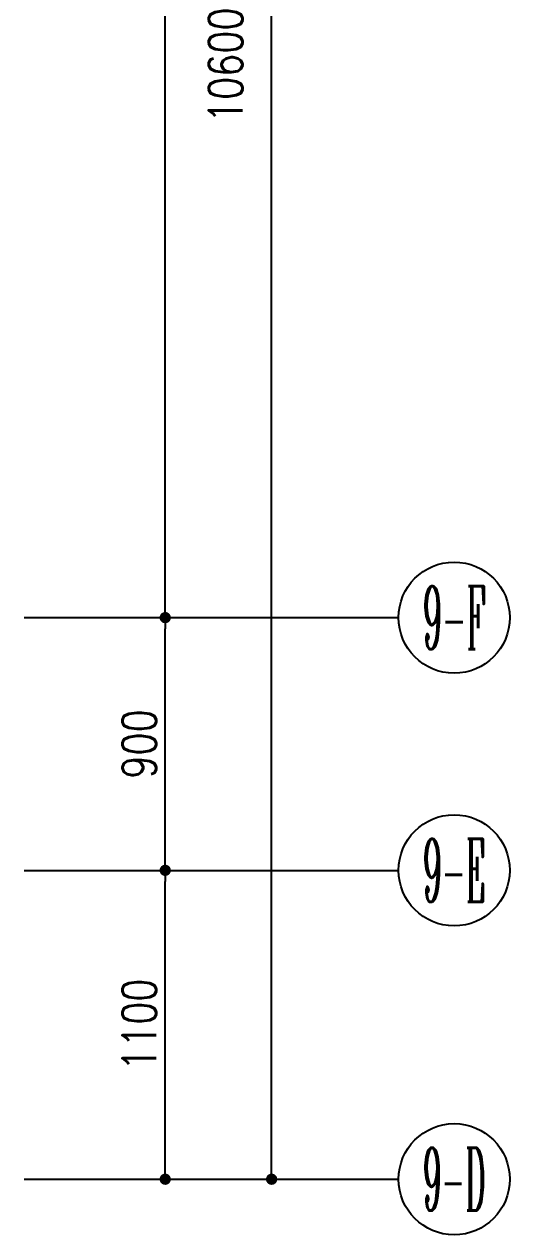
# Model space of a CAD drawing. Header units: inches. Extents: x -2597087 to 134135, y -662679 to 20000.
# Drawn here: x 19880 to 21609, y -19075 to -14764 of the extents above; entities that cross this region are included whole.
import ezdxf
from ezdxf.enums import TextEntityAlignment as Align

# ---------------------------------------------------------------- set-up
doc = ezdxf.new("R2010")
doc.units = ezdxf.units.IN
doc.header["$LTSCALE"] = 100
doc.header["$MEASUREMENT"] = 0
doc.layers.get('0').update_dxf_attribs({"linetype": 'CONTINUOUS'})
doc.layers.get('Defpoints').update_dxf_attribs({"linetype": 'CONTINUOUS'})
doc.layers.add('AXIS', color=3, linetype='CONTINUOUS')
doc.layers.add('AXIS_TEXT', color=7, linetype='CONTINUOUS', lineweight=0)
doc.styles.add('_TCH_AXIS', font='COMPLEX', dxfattribs={"bigfont": 'GBCBIG'})
doc.styles.add('COMPLEX', font='COMPLEX')
doc.styles.get("Standard").update_dxf_attribs({"font": 'txt.shx', "width": 0.8, "bigfont": 'GBCBIG.shx'})
doc.dimstyles.new('50', dxfattribs={"dimscale": 50, "dimtxt": 2.4, "dimasz": 0.8, "dimexe": 1.25, "dimexo": 0.6, "dimgap": 0.65, "dimtad": 1, "dimdec": 0, "dimdsep": 46, "dimtxsty": 'Standard', "dimblk1": 'DOT', "dimblk2": 'DOT', "dimsah": 1, "dimcen": 2.5, "dimclrd": 3, "dimclre": 3, "dimclrt": 3, "dimadec": 0, "dimazin": 0, "dimtfac": 1, "dimtdec": 0, "dimtix": 1, "dimtmove": 2, "dimatfit": 0, "dimldrblk": 'DOT', "dimfxl": 5, "dimfxlon": 1, "dimarcsym": 0})

# ---------------------------------------------------------------- blocks, each defined once
blk = doc.blocks.new('_Dot')
at = {"color": 0, "linetype": 'ByBlock', "lineweight": -2}
blk.add_line((-0.5, 0), (-1, 0), dxfattribs=at)
at = {"color": 0, "linetype": 'ByBlock', "const_width": 0.5}
blk.add_lwpolyline([(-0.25, 0, 1), (0.25, 0, 1)], format="xyb", close=True, dxfattribs=at)
blk = doc.blocks.new('*D1107')
at = {"layer": 'AXIS', "color": 3, "lineweight": -2, "transparency": 16777216}
for p, q in [((20510.9, -8277.5), (20823.4, -8277.5)), ((20760.9, -18837.5), (20760.9, -8317.5)), ((20510.9, -18877.5), (20823.4, -18877.5))]:
    blk.add_line(p, q, dxfattribs=at)
at = {"layer": 'Defpoints', "color": 0, "transparency": 16777216}
for p in [(19880.3, -8277.5), (20760.9, -8277.5), (19880.3, -18877.5)]:
    blk.add_point(p, dxfattribs=at)
at = {"layer": 'AXIS', "color": 3, "lineweight": -2, "transparency": 16777216, "xscale": 40, "yscale": 40, "zscale": 40}
for p, rotation in [((20760.9, -8277.5), 90), ((20760.9, -18877.5), 270)]:
    blk.add_blockref('_Dot', p, dxfattribs=dict(at, rotation=rotation))
at = {"layer": 'AXIS', "color": 3, "transparency": 16777216, "insert": (20597.2, -14910.5), "char_height": 120, "attachment_point": 5, "rotation": 90}
blk.add_mtext('10600', dxfattribs=at)
blk = doc.blocks.new('*D1108')
at = {"layer": 'AXIS', "color": 3, "lineweight": -2, "transparency": 16777216}
for p, q in [((20132.2, -17777.5), (20444.7, -17777.5)), ((20382.2, -18837.5), (20382.2, -17817.5)), ((20132.2, -18877.5), (20444.7, -18877.5))]:
    blk.add_line(p, q, dxfattribs=at)
at = {"layer": 'Defpoints', "color": 0, "transparency": 16777216}
for p in [(19880.3, -17777.5), (20382.2, -17777.5), (19880.3, -18877.5)]:
    blk.add_point(p, dxfattribs=at)
at = {"layer": 'AXIS', "color": 3, "lineweight": -2, "transparency": 16777216, "xscale": 40, "yscale": 40, "zscale": 40}
for p, rotation in [((20382.2, -17777.5), 90), ((20382.2, -18877.5), 270)]:
    blk.add_blockref('_Dot', p, dxfattribs=dict(at, rotation=rotation))
at = {"layer": 'AXIS', "color": 3, "transparency": 16777216, "insert": (20289.7, -18327.5), "char_height": 120, "attachment_point": 5, "rotation": 90}
blk.add_mtext('1100', dxfattribs=at)
blk = doc.blocks.new('*D1109')
at = {"layer": 'AXIS', "color": 3, "lineweight": -2, "transparency": 16777216}
for p, q in [((20132.2, -16877.5), (20444.7, -16877.5)), ((20382.2, -17737.5), (20382.2, -16917.5)), ((20132.2, -17777.5), (20444.7, -17777.5))]:
    blk.add_line(p, q, dxfattribs=at)
at = {"layer": 'Defpoints', "color": 0, "transparency": 16777216}
for p in [(19880.3, -16877.5), (20382.2, -16877.5), (19880.3, -17777.5)]:
    blk.add_point(p, dxfattribs=at)
at = {"layer": 'AXIS', "color": 3, "lineweight": -2, "transparency": 16777216, "xscale": 40, "yscale": 40, "zscale": 40}
for p, rotation in [((20382.2, -16877.5), 90), ((20382.2, -17777.5), 270)]:
    blk.add_blockref('_Dot', p, dxfattribs=dict(at, rotation=rotation))
at = {"layer": 'AXIS', "color": 3, "transparency": 16777216, "insert": (20289.7, -17327.5), "char_height": 120, "attachment_point": 5, "rotation": 90}
blk.add_mtext('900', dxfattribs=at)
blk = doc.blocks.new('*D1110')
at = {"layer": 'AXIS', "color": 3, "lineweight": -2, "transparency": 16777216}
for p, q in [((20132.2, -11527.5), (20444.7, -11527.5)), ((20382.2, -16837.5), (20382.2, -11567.5)), ((20132.2, -16877.5), (20444.7, -16877.5))]:
    blk.add_line(p, q, dxfattribs=at)
at = {"layer": 'Defpoints', "color": 0, "transparency": 16777216}
for p in [(19880.3, -11527.5), (20382.2, -11527.5), (19880.3, -16877.5)]:
    blk.add_point(p, dxfattribs=at)
at = {"layer": 'AXIS', "color": 3, "lineweight": -2, "transparency": 16777216, "xscale": 40, "yscale": 40, "zscale": 40}
for p, rotation in [((20382.2, -11527.5), 90), ((20382.2, -16877.5), 270)]:
    blk.add_blockref('_Dot', p, dxfattribs=dict(at, rotation=rotation))
at = {"layer": 'AXIS', "color": 3, "transparency": 16777216, "insert": (20289.7, -14202.5), "char_height": 120, "attachment_point": 5, "rotation": 90}
blk.add_mtext('5350', dxfattribs=at)
blk = doc.blocks.new('_AXISO')
blk.add_circle((0, 0), 0.5)
at = {"layer": 'AXIS_TEXT', "style": 'COMPLEX', "width": 1.041667}
blk.add_attdef('A', text='', height=0.56, dxfattribs=at).set_placement((-0.25, -0.28), (0.25, -0.28), align=Align.FIT)
blk = doc.blocks.new('DFG44EWDSDFG')
at = {"layer": 'AXIS'}
for p, q in [((19880.3, -16877.5), (21212.9, -16877.5)), ((19880.3, -17777.5), (21212.9, -17777.5)), ((19880.3, -18877.5), (21212.9, -18877.5))]:
    blk.add_line(p, q, dxfattribs=at)
at = {"layer": 'AXIS', "linetype": 'ByBlock'}
ref = blk.add_blockref('_AXISO', (21410.8, -16877.5), dxfattribs=dict(at, xscale=395.7915966255836, yscale=395.7915966255836, zscale=395.7915966255836, rotation=180))
ref.add_attrib('A', '9-F', dxfattribs={"layer": 'AXIS_TEXT', "color": 1, "linetype": 'ByBlock', "height": 223.89, "style": '_TCH_AXIS', "width": 0.33871}).set_placement((21298.8, -16989.4), (21522.7, -16989.4), align=Align.FIT)
ref = blk.add_blockref('_AXISO', (21410.8, -17777.5), dxfattribs=dict(at, xscale=395.7915966255836, yscale=395.7915966255836, zscale=395.7915966255836, rotation=180))
ref.add_attrib('A', '9-E', dxfattribs={"layer": 'AXIS_TEXT', "color": 1, "linetype": 'ByBlock', "height": 223.89, "style": '_TCH_AXIS', "width": 0.33871}).set_placement((21298.8, -17889.4), (21522.7, -17889.4), align=Align.FIT)
ref = blk.add_blockref('_AXISO', (21410.8, -18877.5), dxfattribs=dict(at, xscale=395.7915966255836, yscale=395.7915966255836, zscale=395.7915966255836, rotation=180))
ref.add_attrib('A', '9-D', dxfattribs={"layer": 'AXIS_TEXT', "color": 1, "linetype": 'ByBlock', "height": 223.89, "style": '_TCH_AXIS', "width": 0.333333}).set_placement((21298.8, -18989.4), (21522.7, -18989.4), align=Align.FIT)
at = {"layer": 'AXIS'}
dim = blk.add_linear_dim(base=(20760.9, -8277.5), p1=(19880.3, -18877.5), p2=(19880.3, -8277.5), angle=90, dimstyle='50', override={"dimarcsym": 2}, dxfattribs=at)
dim.commit()
dim.dimension.update_dxf_attribs({"geometry": '*D1107', "text_midpoint": (20597.2, -14910.5), "dimtype": 129})
for p1, p2, picture, middle in [((19880.3, -16877.5), (19880.3, -11527.5), '*D1110', (20289.7, -14202.5)), ((19880.3, -17777.5), (19880.3, -16877.5), '*D1109', (20289.7, -17327.5)), ((19880.3, -18877.5), (19880.3, -17777.5), '*D1108', (20289.7, -18327.5))]:
    dim = blk.add_aligned_dim(p1=p1, p2=p2, distance=-502, dimstyle='50', override={"dimarcsym": 2}, dxfattribs=at)
    dim.commit()
    dim.dimension.update_dxf_attribs({"geometry": picture, "text_midpoint": middle})

msp = doc.modelspace()

# ---------------------------------------------------------------- block references
msp.add_blockref('DFG44EWDSDFG', (0, 0))

doc.saveas('drawing.dxf')
